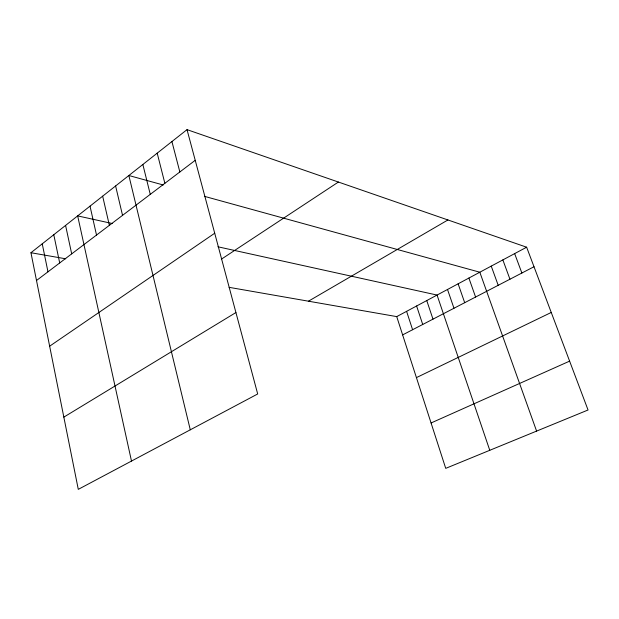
<?xml version="1.0" encoding="UTF-8"?>
<svg xmlns="http://www.w3.org/2000/svg" width="619" height="619" viewBox="0 0 619 619"><rect width="100%" height="100%" fill="white"/><g stroke="black" fill="none" stroke-linecap="round" stroke-linejoin="round"><path stroke-width="0.93" d="M187.023 129.642L257.69 393.97L78.288 489.358L30.95 252.73L187.023 129.642L526.637 247.205L588.05 409.995L445.726 468.359L396.725 316.611L229.115 287.34M36.506 280.508L195.225 160.321M49.644 346.191L214.716 233.224M221.401 259.16L338.4 182.04M63.834 417.121L235.916 312.541M308.463 301.19L447.924 219.962M396.725 316.611L526.637 247.205M402.629 334.894L534.004 266.735M416.425 377.613L551.25 312.456M431.072 422.97L569.619 361.132M30.95 252.73L65.699 258.796M112.302 223.521L77.661 215.892L131.491 461.07M217.95 246.795L437.06 295.062L489.768 450.299M163.223 184.98L128.86 175.51L190.281 429.81M204.378 196.324L479.818 272.221L536.596 431.095M514.652 253.612L521.879 273.025M502.86 259.91L509.948 279.215M491.246 266.116L498.202 285.313M468.885 278.055L475.585 297.043M458.122 283.812L464.699 302.691M447.514 289.475L453.975 308.254M426.754 300.563L432.983 319.141M416.602 305.987L422.723 324.472M406.59 311.334L412.602 329.718M171.92 141.55L179.85 171.966M157.203 153.156L164.863 183.309M142.857 164.476L150.262 194.374M115.606 185.963L122.539 215.366M102.661 196.177L109.37 225.331M90.018 206.142L96.518 235.065M65.583 225.409L71.688 253.867M53.783 234.725L59.695 262.951M42.239 243.824L47.973 271.826"/></g></svg>
